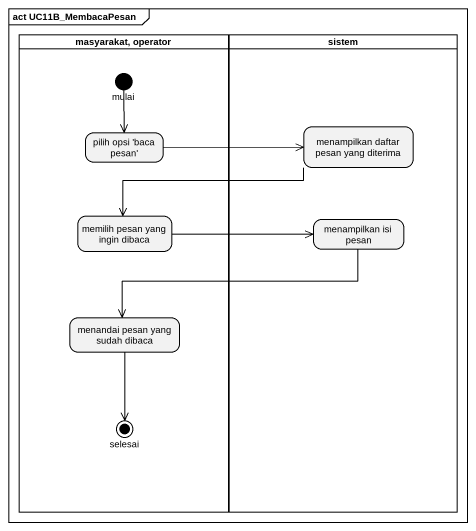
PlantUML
@startuml
mainframe act UC11B_MembacaPesan
hide empty description
state "masyarakat, operator" as masyarakat_operator <<partition>> {
  state mulai <<start>>
  state "pilih opsi 'baca pesan'" as pilih_opsi_baca_pesan
  state "memilih pesan yang ingin dibaca" as memilih_pesan_yang_ingin
  state "menandai pesan yang sudah dibaca" as menandai_pesan_yang_sudah
  state selesai <<end>>
}
state sistem <<partition>> {
  state "menampilkan daftar pesan yang diterima" as menampilkan_daftar_pesan
  state "menampilkan isi pesan" as menampilkan_isi_pesan
}
mulai --> pilih_opsi_baca_pesan
pilih_opsi_baca_pesan -right-> menampilkan_daftar_pesan
menampilkan_daftar_pesan -left-> memilih_pesan_yang_ingin
memilih_pesan_yang_ingin -right-> menampilkan_isi_pesan
menampilkan_isi_pesan -left-> menandai_pesan_yang_sudah
menandai_pesan_yang_sudah --> selesai
@enduml
